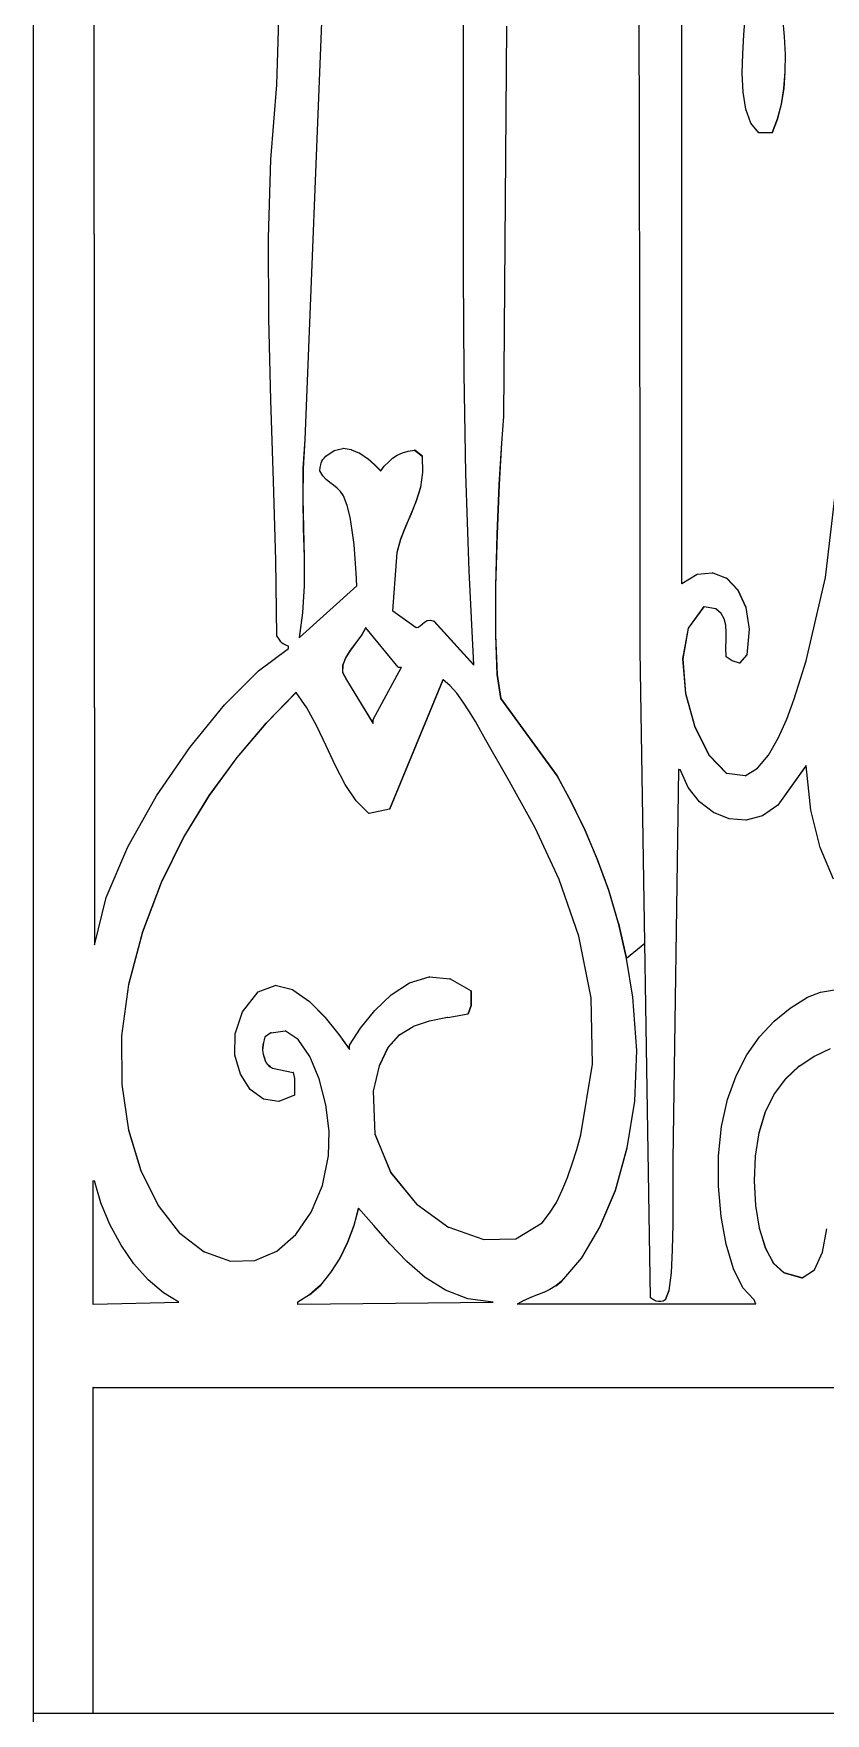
# Model space of a CAD drawing. Header units: inches. Extents: x -343 to 13887, y -13069 to -746.
# Drawn here: x 2785.55 to 2793.42, y -9231.16 to -9214.48 of the extents above; entities that cross this region are included whole.
import ezdxf

# ---------------------------------------------------------------- set-up
doc = ezdxf.new("R2010")
doc.units = ezdxf.units.IN
doc.header["$LTSCALE"] = 17
doc.header["$MEASUREMENT"] = 0
doc.layers.add('OUTLINE', color=1, linetype='Continuous', lineweight=25)

msp = doc.modelspace()

# ---------------------------------------------------------------- linework, layer by layer
for p, q in [((2785.555, -9231.163), (2785.555, -9197.338)), ((2791.578, -9218.761), (2791.563, -9211.461)), ((2786.152, -9211.878), (2786.159, -9223.531)), ((2786.162, -9223.519), (2786.155, -9211.878)), ((2787.97, -9214.987), (2788.029, -9212.975)), ((2788.441, -9213.701), (2788.25, -9218.512)), ((2788.253, -9218.512), (2788.444, -9213.703)), ((2791.99, -9213.659), (2791.99, -9219.943)), ((2791.993, -9219.941), (2791.993, -9213.664)), ((2789.823, -9215.853), (2789.825, -9213.869)), ((2790.252, -9214.406), (2790.223, -9218.284)), ((2790.226, -9218.284), (2790.255, -9214.406)), ((2792.609, -9214.492), (2792.623, -9214.323)), ((2792.991, -9214.323), (2793.01, -9214.509)), ((2793.013, -9214.509), (2792.994, -9214.323)), ((2792.597, -9214.68), (2792.609, -9214.492)), ((2793.013, -9214.509), (2793.01, -9214.509)), ((2793.01, -9214.509), (2793.019, -9214.688)), ((2793.022, -9214.688), (2793.013, -9214.509)), ((2792.592, -9214.873), (2792.597, -9214.68)), ((2793.019, -9214.688), (2793.017, -9214.86)), ((2793.022, -9214.688), (2793.019, -9214.688)), ((2793.02, -9214.86), (2793.022, -9214.688)), ((2792.601, -9215.061), (2792.592, -9214.873)), ((2793.017, -9214.86), (2793.005, -9215.024)), ((2793.007, -9215.024), (2793.02, -9214.86)), ((2793.02, -9214.86), (2793.017, -9214.86)), ((2787.911, -9215.729), (2787.97, -9214.987)), ((2792.628, -9215.23), (2792.601, -9215.061)), ((2793.005, -9215.024), (2792.979, -9215.18)), ((2792.982, -9215.18), (2793.007, -9215.024)), ((2793.007, -9215.024), (2793.005, -9215.024)), ((2792.678, -9215.368), (2792.628, -9215.23)), ((2792.979, -9215.18), (2792.941, -9215.327)), ((2792.944, -9215.327), (2792.982, -9215.18)), ((2792.982, -9215.18), (2792.979, -9215.18)), ((2792.756, -9215.464), (2792.678, -9215.368)), ((2792.941, -9215.327), (2792.888, -9215.464)), ((2792.891, -9215.464), (2792.944, -9215.327)), ((2792.944, -9215.327), (2792.941, -9215.327)), ((2792.888, -9215.464), (2792.756, -9215.464)), ((2792.891, -9215.464), (2792.888, -9215.464)), ((2787.888, -9216.508), (2787.911, -9215.729)), ((2789.823, -9216.858), (2789.823, -9215.853)), ((2787.891, -9217.31), (2787.888, -9216.508)), ((2789.83, -9217.859), (2789.823, -9216.858)), ((2787.91, -9218.121), (2787.891, -9217.31)), ((2789.848, -9218.847), (2789.83, -9217.859)), ((2787.936, -9218.926), (2787.91, -9218.121)), ((2790.223, -9218.284), (2790.201, -9218.549)), ((2790.204, -9218.549), (2790.226, -9218.284)), ((2790.226, -9218.284), (2790.223, -9218.284)), ((2788.25, -9218.512), (2788.231, -9218.799)), ((2788.233, -9218.799), (2788.253, -9218.512)), ((2788.253, -9218.512), (2788.25, -9218.512)), ((2790.201, -9218.549), (2790.177, -9218.957)), ((2790.18, -9218.957), (2790.204, -9218.549)), ((2790.204, -9218.549), (2790.201, -9218.549)), ((2788.407, -9218.763), (2788.412, -9218.742)), ((2788.412, -9218.742), (2788.419, -9218.725)), ((2788.419, -9218.725), (2788.428, -9218.71)), ((2788.428, -9218.71), (2788.44, -9218.695)), ((2788.44, -9218.695), (2788.456, -9218.678)), ((2788.456, -9218.678), (2788.54, -9218.619)), ((2788.54, -9218.619), (2788.625, -9218.6)), ((2788.628, -9218.6), (2788.625, -9218.6)), ((2788.625, -9218.6), (2788.627, -9218.6)), ((2788.628, -9218.6), (2788.627, -9218.6)), ((2788.71, -9218.612), (2788.628, -9218.6)), ((2788.713, -9218.612), (2788.71, -9218.612)), ((2788.713, -9218.612), (2788.793, -9218.648)), ((2788.796, -9218.648), (2788.793, -9218.648)), ((2788.796, -9218.648), (2788.87, -9218.701)), ((2788.873, -9218.701), (2788.87, -9218.701)), ((2788.87, -9218.701), (2788.94, -9218.762)), ((2788.943, -9218.762), (2788.873, -9218.701)), ((2789.038, -9218.777), (2789.078, -9218.735)), ((2789.078, -9218.735), (2789.12, -9218.698)), ((2789.12, -9218.698), (2789.167, -9218.667)), ((2789.167, -9218.667), (2789.218, -9218.643)), ((2789.218, -9218.643), (2789.276, -9218.626)), ((2789.276, -9218.626), (2789.339, -9218.616)), ((2789.339, -9218.616), (2789.413, -9218.678)), ((2789.342, -9218.616), (2789.339, -9218.616)), ((2789.416, -9218.678), (2789.342, -9218.616)), ((2789.413, -9218.678), (2789.418, -9218.838)), ((2789.416, -9218.678), (2789.413, -9218.678)), ((2789.421, -9218.838), (2789.416, -9218.678)), ((2788.231, -9218.799), (2788.228, -9219.093)), ((2788.233, -9218.799), (2788.231, -9218.799)), ((2788.231, -9219.093), (2788.233, -9218.799)), ((2788.397, -9218.823), (2788.402, -9218.789)), ((2788.426, -9218.871), (2788.397, -9218.823)), ((2788.402, -9218.789), (2788.407, -9218.763)), ((2788.459, -9218.907), (2788.426, -9218.871)), ((2788.496, -9218.937), (2788.459, -9218.907)), ((2788.943, -9218.762), (2788.94, -9218.762)), ((2788.94, -9218.762), (2789.001, -9218.823)), ((2789.002, -9218.822), (2788.943, -9218.762)), ((2789.001, -9218.823), (2789.002, -9218.822)), ((2789.002, -9218.822), (2789.038, -9218.777)), ((2789.418, -9218.838), (2789.396, -9218.985)), ((2789.399, -9218.985), (2789.421, -9218.838)), ((2789.421, -9218.838), (2789.418, -9218.838)), ((2789.879, -9219.815), (2789.848, -9218.847)), ((2791.578, -9220.607), (2791.578, -9218.761)), ((2787.96, -9219.711), (2787.936, -9218.926)), ((2788.534, -9218.965), (2788.496, -9218.937)), ((2788.571, -9218.993), (2788.534, -9218.965)), ((2788.604, -9219.028), (2788.571, -9218.993)), ((2788.633, -9219.072), (2788.604, -9219.028)), ((2788.669, -9219.167), (2788.633, -9219.072)), ((2789.396, -9218.985), (2789.355, -9219.121)), ((2789.358, -9219.121), (2789.399, -9218.985)), ((2789.399, -9218.985), (2789.396, -9218.985)), ((2790.177, -9218.957), (2790.157, -9219.45)), ((2790.16, -9219.45), (2790.18, -9218.957)), ((2790.18, -9218.957), (2790.177, -9218.957)), ((2793.418, -9219.883), (2793.524, -9218.978)), ((2788.228, -9219.093), (2788.234, -9219.389)), ((2788.231, -9219.093), (2788.228, -9219.093)), ((2788.237, -9219.389), (2788.231, -9219.093)), ((2788.698, -9219.283), (2788.669, -9219.167)), ((2789.303, -9219.25), (2789.248, -9219.376)), ((2789.251, -9219.376), (2789.306, -9219.25)), ((2789.355, -9219.121), (2789.303, -9219.25)), ((2789.306, -9219.25), (2789.303, -9219.25)), ((2789.306, -9219.25), (2789.358, -9219.121)), ((2789.358, -9219.121), (2789.355, -9219.121)), ((2788.237, -9219.389), (2788.234, -9219.389)), ((2788.234, -9219.389), (2788.241, -9219.681)), ((2788.244, -9219.681), (2788.237, -9219.389)), ((2788.72, -9219.414), (2788.698, -9219.283)), ((2788.737, -9219.554), (2788.72, -9219.414)), ((2789.248, -9219.376), (2789.199, -9219.502)), ((2789.202, -9219.502), (2789.251, -9219.376)), ((2789.251, -9219.376), (2789.248, -9219.376)), ((2788.749, -9219.696), (2788.737, -9219.554)), ((2789.199, -9219.502), (2789.163, -9219.632)), ((2789.166, -9219.632), (2789.202, -9219.502)), ((2789.202, -9219.502), (2789.199, -9219.502)), ((2790.157, -9219.45), (2790.143, -9219.968)), ((2790.146, -9219.968), (2790.16, -9219.45)), ((2790.16, -9219.45), (2790.157, -9219.45)), ((2787.97, -9220.462), (2787.96, -9219.711)), ((2788.244, -9219.681), (2788.241, -9219.681)), ((2788.241, -9219.681), (2788.241, -9219.964)), ((2788.244, -9219.964), (2788.244, -9219.681)), ((2788.758, -9219.835), (2788.749, -9219.696)), ((2789.163, -9219.632), (2789.119, -9220.213)), ((2789.121, -9220.213), (2789.166, -9219.632)), ((2789.166, -9219.632), (2789.163, -9219.632)), ((2788.765, -9219.964), (2788.758, -9219.835)), ((2789.928, -9220.749), (2789.879, -9219.815)), ((2791.993, -9219.941), (2792.146, -9219.849)), ((2792.146, -9219.849), (2792.298, -9219.834)), ((2792.301, -9219.834), (2792.298, -9219.834)), ((2792.301, -9219.834), (2792.436, -9219.889)), ((2792.439, -9219.889), (2792.436, -9219.889)), ((2792.436, -9219.889), (2792.549, -9220.006)), ((2792.552, -9220.006), (2792.439, -9219.889)), ((2793.227, -9220.71), (2793.418, -9219.883)), ((2788.194, -9220.479), (2788.765, -9219.964)), ((2788.241, -9219.964), (2788.227, -9220.233)), ((2788.23, -9220.233), (2788.244, -9219.964)), ((2788.244, -9219.964), (2788.241, -9219.964)), ((2790.143, -9219.968), (2790.142, -9220.453)), ((2790.146, -9219.968), (2790.143, -9219.968)), ((2790.145, -9220.453), (2790.146, -9219.968)), ((2791.99, -9219.943), (2791.993, -9219.941)), ((2792.549, -9220.006), (2792.628, -9220.178)), ((2792.552, -9220.006), (2792.549, -9220.006)), ((2792.63, -9220.178), (2792.552, -9220.006)), ((2788.227, -9220.233), (2788.191, -9220.482)), ((2788.194, -9220.479), (2788.23, -9220.233)), ((2788.23, -9220.233), (2788.227, -9220.233)), ((2789.121, -9220.213), (2789.119, -9220.213)), ((2789.121, -9220.213), (2789.354, -9220.379)), ((2792.211, -9220.171), (2792.056, -9220.385)), ((2792.059, -9220.385), (2792.213, -9220.172)), ((2792.213, -9220.172), (2792.211, -9220.171)), ((2792.329, -9220.192), (2792.213, -9220.172)), ((2792.382, -9220.238), (2792.329, -9220.192)), ((2792.414, -9220.292), (2792.382, -9220.238)), ((2792.628, -9220.178), (2792.661, -9220.394)), ((2792.63, -9220.178), (2792.628, -9220.178)), ((2792.664, -9220.394), (2792.63, -9220.178)), ((2788.853, -9220.379), (2788.811, -9220.453)), ((2788.813, -9220.453), (2788.855, -9220.381)), ((2788.855, -9220.381), (2788.853, -9220.379)), ((2789.177, -9220.773), (2788.855, -9220.381)), ((2789.354, -9220.379), (2789.374, -9220.376)), ((2789.374, -9220.376), (2789.394, -9220.363)), ((2789.394, -9220.363), (2789.415, -9220.344)), ((2789.415, -9220.344), (2789.438, -9220.325)), ((2789.438, -9220.325), (2789.464, -9220.31)), ((2789.464, -9220.31), (2789.495, -9220.306)), ((2789.498, -9220.306), (2789.495, -9220.306)), ((2789.498, -9220.306), (2789.531, -9220.316)), ((2789.534, -9220.316), (2789.531, -9220.316)), ((2789.531, -9220.316), (2789.928, -9220.752)), ((2789.928, -9220.749), (2789.534, -9220.316)), ((2792.056, -9220.385), (2792.002, -9220.688)), ((2792.004, -9220.688), (2792.059, -9220.385)), ((2792.059, -9220.385), (2792.056, -9220.385)), ((2792.43, -9220.354), (2792.414, -9220.292)), ((2792.434, -9220.423), (2792.43, -9220.354)), ((2792.661, -9220.394), (2792.638, -9220.648)), ((2792.641, -9220.648), (2792.664, -9220.394)), ((2792.664, -9220.394), (2792.661, -9220.394)), ((2787.789, -9220.809), (2788.088, -9220.586)), ((2787.986, -9220.484), (2787.97, -9220.462)), ((2787.999, -9220.504), (2787.986, -9220.484)), ((2788.011, -9220.52), (2787.999, -9220.504)), ((2788.024, -9220.533), (2788.011, -9220.52)), ((2788.04, -9220.545), (2788.024, -9220.533)), ((2788.06, -9220.555), (2788.04, -9220.545)), ((2788.088, -9220.565), (2788.06, -9220.555)), ((2788.088, -9220.586), (2788.088, -9220.565)), ((2788.191, -9220.482), (2788.194, -9220.479)), ((2788.756, -9220.529), (2788.701, -9220.604)), ((2788.703, -9220.604), (2788.759, -9220.529)), ((2788.811, -9220.453), (2788.756, -9220.529)), ((2788.759, -9220.529), (2788.756, -9220.529)), ((2788.759, -9220.529), (2788.813, -9220.453)), ((2788.813, -9220.453), (2788.811, -9220.453)), ((2790.145, -9220.453), (2790.142, -9220.453)), ((2790.142, -9220.453), (2790.157, -9220.844)), ((2790.16, -9220.844), (2790.145, -9220.453)), ((2792.43, -9220.581), (2792.432, -9220.498)), ((2792.432, -9220.669), (2792.43, -9220.581)), ((2792.432, -9220.498), (2792.434, -9220.423)), ((2788.625, -9220.753), (2788.624, -9220.826)), ((2788.653, -9220.679), (2788.625, -9220.753)), ((2788.627, -9220.753), (2788.625, -9220.753)), ((2788.627, -9220.753), (2788.656, -9220.679)), ((2788.627, -9220.826), (2788.627, -9220.753)), ((2788.701, -9220.604), (2788.653, -9220.679)), ((2788.656, -9220.679), (2788.653, -9220.679)), ((2788.656, -9220.679), (2788.703, -9220.604)), ((2788.703, -9220.604), (2788.701, -9220.604)), ((2789.928, -9220.752), (2789.928, -9220.749)), ((2791.681, -9227.036), (2791.578, -9220.607)), ((2792.002, -9220.688), (2792.029, -9221.033)), ((2792.004, -9220.688), (2792.002, -9220.688)), ((2792.032, -9221.033), (2792.004, -9220.688)), ((2792.491, -9220.71), (2792.432, -9220.669)), ((2792.564, -9220.731), (2792.491, -9220.71)), ((2792.638, -9220.648), (2792.564, -9220.731)), ((2792.567, -9220.731), (2792.564, -9220.731)), ((2792.567, -9220.731), (2792.641, -9220.648)), ((2792.641, -9220.648), (2792.638, -9220.648)), ((2793.172, -9220.889), (2793.227, -9220.71)), ((2787.452, -9221.147), (2787.789, -9220.809)), ((2788.627, -9220.826), (2788.624, -9220.826)), ((2788.624, -9220.826), (2788.662, -9220.897)), ((2788.665, -9220.897), (2788.627, -9220.826)), ((2788.665, -9220.897), (2788.662, -9220.897)), ((2788.662, -9220.897), (2788.927, -9221.333)), ((2788.927, -9221.328), (2788.665, -9220.897)), ((2788.927, -9221.291), (2789.207, -9220.773)), ((2789.619, -9220.897), (2789.089, -9222.183)), ((2789.092, -9222.183), (2789.621, -9220.899)), ((2789.177, -9220.773), (2789.207, -9220.773)), ((2789.621, -9220.899), (2789.619, -9220.897)), ((2789.689, -9220.955), (2789.621, -9220.899)), ((2790.16, -9220.844), (2790.157, -9220.844)), ((2790.157, -9220.844), (2790.194, -9221.084)), ((2790.196, -9221.084), (2790.16, -9220.844)), ((2793.108, -9221.086), (2793.172, -9220.889)), ((2788.161, -9221.021), (2787.863, -9221.327)), ((2787.866, -9221.327), (2788.163, -9221.023)), ((2788.163, -9221.023), (2788.161, -9221.021)), ((2788.27, -9221.177), (2788.163, -9221.023)), ((2789.757, -9221.03), (2789.689, -9220.955)), ((2789.822, -9221.118), (2789.757, -9221.03)), ((2790.196, -9221.084), (2790.194, -9221.084)), ((2790.194, -9221.084), (2790.753, -9221.851)), ((2790.756, -9221.851), (2790.196, -9221.084)), ((2792.032, -9221.033), (2792.029, -9221.033)), ((2792.029, -9221.033), (2792.122, -9221.369)), ((2792.125, -9221.369), (2792.032, -9221.033)), ((2793.034, -9221.287), (2793.108, -9221.086)), ((2787.105, -9221.57), (2787.452, -9221.147)), ((2788.368, -9221.358), (2788.27, -9221.177)), ((2789.883, -9221.214), (2789.822, -9221.118)), ((2789.942, -9221.313), (2789.883, -9221.214)), ((2787.863, -9221.327), (2787.572, -9221.668)), ((2787.575, -9221.668), (2787.866, -9221.327)), ((2787.866, -9221.327), (2787.863, -9221.327)), ((2788.46, -9221.554), (2788.368, -9221.358)), ((2788.927, -9221.328), (2788.927, -9221.291)), ((2788.927, -9221.333), (2788.927, -9221.328)), ((2790.046, -9221.498), (2789.942, -9221.313)), ((2792.122, -9221.369), (2792.264, -9221.65)), ((2792.125, -9221.369), (2792.122, -9221.369)), ((2792.267, -9221.65), (2792.125, -9221.369)), ((2792.95, -9221.478), (2793.034, -9221.287)), ((2786.776, -9222.049), (2787.105, -9221.57)), ((2788.552, -9221.751), (2788.46, -9221.554)), ((2790.282, -9221.906), (2790.046, -9221.498)), ((2792.854, -9221.645), (2792.95, -9221.478)), ((2787.572, -9221.668), (2787.297, -9222.046)), ((2787.3, -9222.046), (2787.575, -9221.668)), ((2787.575, -9221.668), (2787.572, -9221.668)), ((2788.649, -9221.937), (2788.552, -9221.751)), ((2792.267, -9221.65), (2792.264, -9221.65)), ((2792.264, -9221.65), (2792.436, -9221.827)), ((2792.439, -9221.827), (2792.267, -9221.65)), ((2792.745, -9221.774), (2792.854, -9221.645)), ((2793.227, -9221.747), (2792.947, -9222.141)), ((2792.95, -9222.141), (2793.227, -9221.751)), ((2793.227, -9221.751), (2793.227, -9221.747)), ((2793.273, -9222.191), (2793.227, -9221.751)), ((2790.535, -9222.367), (2790.282, -9221.906)), ((2790.756, -9221.851), (2790.753, -9221.851)), ((2790.753, -9221.851), (2790.897, -9222.118)), ((2790.9, -9222.118), (2790.756, -9221.851)), ((2791.961, -9221.789), (2791.902, -9225.667)), ((2791.905, -9225.667), (2791.963, -9221.789)), ((2791.963, -9221.789), (2791.961, -9221.789)), ((2791.963, -9221.789), (2791.975, -9221.789)), ((2792.054, -9221.966), (2791.975, -9221.789)), ((2792.439, -9221.827), (2792.436, -9221.827)), ((2792.623, -9221.851), (2792.439, -9221.827)), ((2792.623, -9221.851), (2792.745, -9221.774)), ((2786.49, -9222.556), (2786.776, -9222.049)), ((2787.297, -9222.046), (2787.044, -9222.459)), ((2787.047, -9222.459), (2787.3, -9222.046)), ((2787.3, -9222.046), (2787.297, -9222.046)), ((2788.758, -9222.099), (2788.649, -9221.937)), ((2792.167, -9222.111), (2792.054, -9221.966)), ((2788.883, -9222.224), (2788.758, -9222.099)), ((2788.886, -9222.224), (2788.883, -9222.224)), ((2789.089, -9222.183), (2788.886, -9222.224)), ((2789.092, -9222.183), (2789.089, -9222.183)), ((2790.9, -9222.118), (2790.897, -9222.118)), ((2790.897, -9222.118), (2791.031, -9222.394)), ((2791.034, -9222.394), (2790.9, -9222.118)), ((2792.307, -9222.217), (2792.167, -9222.111)), ((2792.463, -9222.279), (2792.307, -9222.217)), ((2792.792, -9222.247), (2792.631, -9222.291)), ((2792.795, -9222.247), (2792.792, -9222.247)), ((2792.947, -9222.141), (2792.795, -9222.247)), ((2792.95, -9222.141), (2792.947, -9222.141)), ((2793.367, -9222.562), (2793.273, -9222.191)), ((2790.774, -9222.88), (2790.535, -9222.367)), ((2791.031, -9222.394), (2791.153, -9222.682)), ((2791.034, -9222.394), (2791.031, -9222.394)), ((2791.156, -9222.682), (2791.034, -9222.394)), ((2792.628, -9222.291), (2792.463, -9222.279)), ((2792.631, -9222.291), (2792.628, -9222.291)), ((2786.275, -9223.059), (2786.49, -9222.556)), ((2787.044, -9222.459), (2786.822, -9222.91)), ((2786.825, -9222.91), (2787.047, -9222.459)), ((2787.047, -9222.459), (2787.044, -9222.459)), ((2793.5, -9222.876), (2793.367, -9222.562)), ((2791.156, -9222.682), (2791.153, -9222.682)), ((2791.153, -9222.682), (2791.264, -9222.988)), ((2791.266, -9222.988), (2791.156, -9222.682)), ((2786.822, -9222.91), (2786.637, -9223.399)), ((2786.64, -9223.399), (2786.825, -9222.91)), ((2786.825, -9222.91), (2786.822, -9222.91)), ((2790.969, -9223.443), (2790.774, -9222.88)), ((2786.162, -9223.519), (2786.275, -9223.059)), ((2791.264, -9222.988), (2791.36, -9223.314)), ((2791.266, -9222.988), (2791.264, -9222.988)), ((2791.362, -9223.314), (2791.266, -9222.988)), ((2786.637, -9223.399), (2786.497, -9223.925)), ((2786.5, -9223.925), (2786.64, -9223.399)), ((2786.64, -9223.399), (2786.637, -9223.399)), ((2791.362, -9223.314), (2791.36, -9223.314)), ((2791.36, -9223.314), (2791.44, -9223.667)), ((2791.362, -9223.314), (2791.443, -9223.667)), ((2786.159, -9223.531), (2786.162, -9223.519)), ((2791.091, -9224.055), (2790.969, -9223.443)), ((2791.442, -9223.661), (2791.624, -9223.513)), ((2791.443, -9223.667), (2791.44, -9223.667)), ((2791.44, -9223.667), (2791.504, -9224.049)), ((2791.507, -9224.049), (2791.443, -9223.667)), ((2786.497, -9223.925), (2786.428, -9224.433)), ((2786.431, -9224.433), (2786.5, -9223.925)), ((2786.5, -9223.925), (2786.497, -9223.925)), ((2789.105, -9224.027), (2789.287, -9223.908)), ((2789.287, -9223.908), (2789.482, -9223.848)), ((2789.485, -9223.848), (2789.482, -9223.848)), ((2789.485, -9223.848), (2789.688, -9223.868)), ((2789.691, -9223.868), (2789.688, -9223.868)), ((2789.691, -9223.868), (2789.899, -9223.987)), ((2787.631, -9224.194), (2787.785, -9223.996)), ((2787.785, -9223.996), (2787.953, -9223.935)), ((2787.955, -9223.935), (2787.953, -9223.935)), ((2787.955, -9223.935), (2787.954, -9223.935)), ((2788.125, -9223.978), (2787.955, -9223.935)), ((2788.128, -9223.978), (2788.125, -9223.978)), ((2788.128, -9223.978), (2788.294, -9224.094)), ((2788.943, -9224.183), (2789.105, -9224.027)), ((2789.902, -9223.987), (2789.899, -9223.987)), ((2789.899, -9223.987), (2789.899, -9224.132)), ((2789.902, -9224.132), (2789.902, -9223.987)), ((2791.107, -9224.714), (2791.091, -9224.055)), ((2791.507, -9224.049), (2791.504, -9224.049)), ((2791.504, -9224.049), (2791.544, -9224.578)), ((2791.547, -9224.578), (2791.507, -9224.049)), ((2793.069, -9224.158), (2793.242, -9224.049)), ((2793.242, -9224.049), (2793.368, -9224.001)), ((2793.368, -9224.001), (2793.509, -9223.977)), ((2787.558, -9224.412), (2787.631, -9224.194)), ((2788.296, -9224.094), (2788.294, -9224.094)), ((2788.294, -9224.094), (2788.45, -9224.252)), ((2788.453, -9224.252), (2788.296, -9224.094)), ((2788.453, -9224.252), (2788.45, -9224.252)), ((2788.45, -9224.252), (2788.585, -9224.421)), ((2788.588, -9224.421), (2788.453, -9224.252)), ((2788.803, -9224.357), (2788.943, -9224.183)), ((2789.666, -9224.251), (2789.486, -9224.288)), ((2789.669, -9224.251), (2789.666, -9224.251)), ((2789.669, -9224.251), (2789.87, -9224.215)), ((2789.899, -9224.132), (2789.87, -9224.215)), ((2789.872, -9224.215), (2789.87, -9224.215)), ((2789.872, -9224.215), (2789.902, -9224.132)), ((2789.902, -9224.132), (2789.899, -9224.132)), ((2792.909, -9224.288), (2793.069, -9224.158)), ((2787.555, -9224.624), (2787.558, -9224.412)), ((2787.911, -9224.402), (2787.855, -9224.443)), ((2787.914, -9224.402), (2787.911, -9224.402)), ((2787.914, -9224.402), (2788.052, -9224.384)), ((2788.182, -9224.471), (2788.052, -9224.384)), ((2788.585, -9224.421), (2788.692, -9224.568)), ((2788.588, -9224.421), (2788.585, -9224.421)), ((2788.692, -9224.564), (2788.588, -9224.421)), ((2788.692, -9224.526), (2788.803, -9224.357)), ((2789.185, -9224.423), (2789.072, -9224.548)), ((2789.075, -9224.548), (2789.188, -9224.423)), ((2789.188, -9224.423), (2789.185, -9224.423)), ((2789.188, -9224.423), (2789.323, -9224.341)), ((2789.326, -9224.341), (2789.323, -9224.341)), ((2789.484, -9224.288), (2789.326, -9224.341)), ((2789.486, -9224.288), (2789.484, -9224.288)), ((2792.764, -9224.442), (2792.909, -9224.288)), ((2786.431, -9224.433), (2786.428, -9224.433)), ((2786.428, -9224.433), (2786.43, -9224.918)), ((2786.433, -9224.918), (2786.431, -9224.433)), ((2787.83, -9224.549), (2787.829, -9224.573)), ((2787.832, -9224.573), (2787.829, -9224.573)), ((2787.829, -9224.573), (2787.831, -9224.6)), ((2787.834, -9224.524), (2787.83, -9224.549)), ((2787.833, -9224.549), (2787.83, -9224.549)), ((2787.832, -9224.573), (2787.833, -9224.549)), ((2787.834, -9224.6), (2787.832, -9224.573)), ((2787.833, -9224.549), (2787.836, -9224.524)), ((2787.839, -9224.5), (2787.834, -9224.524)), ((2787.836, -9224.524), (2787.834, -9224.524)), ((2787.836, -9224.524), (2787.842, -9224.5)), ((2787.845, -9224.473), (2787.839, -9224.5)), ((2787.842, -9224.5), (2787.839, -9224.5)), ((2787.842, -9224.5), (2787.848, -9224.473)), ((2787.852, -9224.443), (2787.845, -9224.473)), ((2787.848, -9224.473), (2787.845, -9224.473)), ((2787.848, -9224.473), (2787.855, -9224.443)), ((2787.855, -9224.443), (2787.852, -9224.443)), ((2788.297, -9224.638), (2788.182, -9224.471)), ((2788.692, -9224.564), (2788.692, -9224.526)), ((2788.692, -9224.568), (2788.692, -9224.564)), ((2789.072, -9224.548), (2788.986, -9224.73)), ((2788.989, -9224.73), (2789.075, -9224.548)), ((2789.075, -9224.548), (2789.072, -9224.548)), ((2791.544, -9224.578), (2791.523, -9225.081)), ((2791.526, -9225.081), (2791.547, -9224.578)), ((2791.547, -9224.578), (2791.544, -9224.578)), ((2792.638, -9224.622), (2792.764, -9224.442)), ((2793.467, -9224.561), (2793.308, -9224.637)), ((2787.609, -9224.814), (2787.555, -9224.624)), ((2787.834, -9224.6), (2787.831, -9224.6)), ((2787.831, -9224.6), (2787.837, -9224.63)), ((2787.84, -9224.63), (2787.834, -9224.6)), ((2787.84, -9224.63), (2787.837, -9224.63)), ((2787.837, -9224.63), (2787.847, -9224.659)), ((2787.85, -9224.659), (2787.84, -9224.63)), ((2787.85, -9224.659), (2787.847, -9224.659)), ((2787.847, -9224.659), (2787.856, -9224.682)), ((2787.859, -9224.682), (2787.85, -9224.659)), ((2787.859, -9224.682), (2787.856, -9224.682)), ((2787.856, -9224.682), (2787.866, -9224.7)), ((2787.869, -9224.7), (2787.859, -9224.682)), ((2787.869, -9224.7), (2787.866, -9224.7)), ((2787.866, -9224.7), (2787.876, -9224.715)), ((2787.879, -9224.715), (2787.869, -9224.7)), ((2787.879, -9224.715), (2787.876, -9224.715)), ((2787.876, -9224.715), (2787.889, -9224.728)), ((2787.892, -9224.728), (2787.879, -9224.715)), ((2787.892, -9224.728), (2787.889, -9224.728)), ((2787.889, -9224.728), (2787.905, -9224.74)), ((2787.908, -9224.74), (2787.892, -9224.728)), ((2787.908, -9224.74), (2787.905, -9224.74)), ((2787.908, -9224.74), (2787.926, -9224.754)), ((2787.929, -9224.754), (2787.926, -9224.754)), ((2787.929, -9224.754), (2788.132, -9224.796)), ((2788.391, -9224.862), (2788.297, -9224.638)), ((2788.986, -9224.73), (2788.927, -9224.983)), ((2788.93, -9224.983), (2788.989, -9224.73)), ((2788.989, -9224.73), (2788.986, -9224.73)), ((2790.989, -9225.418), (2791.107, -9224.714)), ((2792.531, -9224.83), (2792.638, -9224.622)), ((2793.156, -9224.736), (2793.022, -9224.86)), ((2793.025, -9224.86), (2793.158, -9224.736)), ((2793.158, -9224.736), (2793.156, -9224.736)), ((2793.158, -9224.736), (2793.305, -9224.637)), ((2793.308, -9224.637), (2793.305, -9224.637)), ((2786.433, -9224.918), (2786.43, -9224.918)), ((2786.43, -9224.918), (2786.497, -9225.37)), ((2786.5, -9225.37), (2786.433, -9224.918)), ((2787.707, -9224.966), (2787.609, -9224.814)), ((2788.135, -9224.796), (2788.132, -9224.796)), ((2788.132, -9224.796), (2788.147, -9224.858)), ((2788.15, -9224.858), (2788.135, -9224.796)), ((2788.15, -9224.858), (2788.147, -9224.858)), ((2788.147, -9224.858), (2788.147, -9225.024)), ((2788.15, -9225.024), (2788.15, -9224.858)), ((2788.457, -9225.117), (2788.391, -9224.862)), ((2792.447, -9225.067), (2792.531, -9224.83)), ((2793.022, -9224.86), (2792.909, -9225.01)), ((2792.912, -9225.01), (2793.025, -9224.86)), ((2793.025, -9224.86), (2793.022, -9224.86)), ((2787.838, -9225.062), (2787.707, -9224.966)), ((2787.989, -9225.087), (2787.838, -9225.062)), ((2787.991, -9225.087), (2787.989, -9225.087)), ((2788.147, -9225.024), (2787.991, -9225.087)), ((2788.15, -9225.024), (2788.147, -9225.024)), ((2788.93, -9224.983), (2788.927, -9224.983)), ((2788.927, -9224.983), (2788.944, -9225.41)), ((2788.947, -9225.41), (2788.93, -9224.983)), ((2791.523, -9225.081), (2791.448, -9225.547)), ((2791.451, -9225.547), (2791.526, -9225.081)), ((2791.526, -9225.081), (2791.523, -9225.081)), ((2792.388, -9225.335), (2792.447, -9225.067)), ((2792.909, -9225.01), (2792.819, -9225.189)), ((2792.822, -9225.189), (2792.912, -9225.01)), ((2792.912, -9225.01), (2792.909, -9225.01)), ((2788.491, -9225.38), (2788.457, -9225.117)), ((2792.819, -9225.189), (2792.756, -9225.397)), ((2792.759, -9225.397), (2792.822, -9225.189)), ((2792.822, -9225.189), (2792.819, -9225.189)), ((2786.5, -9225.37), (2786.497, -9225.37)), ((2786.497, -9225.37), (2786.62, -9225.774)), ((2786.623, -9225.774), (2786.5, -9225.37)), ((2788.485, -9225.625), (2788.491, -9225.38)), ((2788.947, -9225.41), (2788.944, -9225.41)), ((2788.944, -9225.41), (2789.102, -9225.792)), ((2789.104, -9225.792), (2788.947, -9225.41)), ((2790.949, -9225.562), (2790.989, -9225.418)), ((2792.358, -9225.625), (2792.388, -9225.335)), ((2792.756, -9225.397), (2792.721, -9225.629)), ((2792.723, -9225.629), (2792.759, -9225.397)), ((2792.759, -9225.397), (2792.756, -9225.397)), ((2790.905, -9225.703), (2790.949, -9225.562)), ((2791.448, -9225.547), (2791.33, -9225.968)), ((2791.333, -9225.968), (2791.451, -9225.547)), ((2791.451, -9225.547), (2791.448, -9225.547)), ((2788.423, -9225.92), (2788.485, -9225.625)), ((2790.858, -9225.839), (2790.905, -9225.703)), ((2791.902, -9225.667), (2791.903, -9225.829)), ((2791.905, -9225.667), (2791.902, -9225.667)), ((2791.905, -9225.829), (2791.905, -9225.667)), ((2792.356, -9225.928), (2792.358, -9225.625)), ((2792.721, -9225.629), (2792.71, -9225.874)), ((2792.713, -9225.874), (2792.723, -9225.629)), ((2792.723, -9225.629), (2792.721, -9225.629)), ((2786.144, -9225.874), (2786.147, -9225.874)), ((2786.144, -9225.874), (2786.144, -9227.098)), ((2786.147, -9227.098), (2786.147, -9225.874)), ((2786.147, -9225.874), (2786.159, -9225.874)), ((2786.222, -9226.093), (2786.159, -9225.874)), ((2786.62, -9225.774), (2786.791, -9226.119)), ((2786.623, -9225.774), (2786.62, -9225.774)), ((2786.794, -9226.119), (2786.623, -9225.774)), ((2788.312, -9226.186), (2788.423, -9225.92)), ((2789.104, -9225.792), (2789.102, -9225.792)), ((2789.102, -9225.792), (2789.36, -9226.108)), ((2789.363, -9226.108), (2789.104, -9225.792)), ((2790.805, -9225.967), (2790.858, -9225.839)), ((2791.905, -9225.829), (2791.903, -9225.829)), ((2791.903, -9225.829), (2791.904, -9226.05)), ((2791.907, -9226.05), (2791.905, -9225.829)), ((2792.382, -9226.226), (2792.356, -9225.928)), ((2792.713, -9225.874), (2792.71, -9225.874)), ((2792.71, -9225.874), (2792.724, -9226.117)), ((2792.727, -9226.117), (2792.713, -9225.874)), ((2786.312, -9226.308), (2786.222, -9226.093)), ((2790.68, -9226.195), (2790.747, -9226.087)), ((2790.747, -9226.087), (2790.805, -9225.967)), ((2791.33, -9225.968), (2791.176, -9226.335)), ((2791.179, -9226.335), (2791.333, -9225.968)), ((2791.333, -9225.968), (2791.33, -9225.968)), ((2791.904, -9226.05), (2791.904, -9226.303)), ((2791.907, -9226.05), (2791.904, -9226.05)), ((2791.906, -9226.303), (2791.907, -9226.05)), ((2786.794, -9226.119), (2786.791, -9226.119)), ((2786.791, -9226.119), (2787.003, -9226.392)), ((2787.006, -9226.392), (2786.794, -9226.119)), ((2788.16, -9226.407), (2788.312, -9226.186)), ((2788.78, -9226.144), (2788.735, -9226.317)), ((2788.738, -9226.317), (2788.782, -9226.146)), ((2788.782, -9226.146), (2788.78, -9226.144)), ((2788.934, -9226.318), (2788.782, -9226.146)), ((2789.363, -9226.108), (2789.36, -9226.108)), ((2789.363, -9226.108), (2789.68, -9226.336)), ((2790.606, -9226.289), (2790.68, -9226.195)), ((2792.432, -9226.504), (2792.382, -9226.226)), ((2792.727, -9226.117), (2792.724, -9226.117)), ((2792.724, -9226.117), (2792.762, -9226.345)), ((2792.765, -9226.345), (2792.727, -9226.117)), ((2786.423, -9226.511), (2786.312, -9226.308)), ((2787.006, -9226.392), (2787.003, -9226.392)), ((2787.006, -9226.392), (2787.248, -9226.579)), ((2787.971, -9226.571), (2788.16, -9226.407)), ((2788.735, -9226.317), (2788.673, -9226.484)), ((2788.676, -9226.484), (2788.738, -9226.317)), ((2788.738, -9226.317), (2788.735, -9226.317)), ((2789.092, -9226.499), (2788.934, -9226.318)), ((2789.683, -9226.336), (2789.68, -9226.336)), ((2790.021, -9226.457), (2789.683, -9226.336)), ((2790.343, -9226.448), (2790.606, -9226.289)), ((2791.176, -9226.335), (2790.995, -9226.639)), ((2790.998, -9226.639), (2791.179, -9226.335)), ((2791.179, -9226.335), (2791.176, -9226.335)), ((2791.904, -9226.303), (2791.898, -9226.558)), ((2791.901, -9226.558), (2791.906, -9226.303)), ((2791.906, -9226.303), (2791.904, -9226.303)), ((2792.765, -9226.345), (2792.762, -9226.345)), ((2792.762, -9226.345), (2792.822, -9226.541)), ((2792.825, -9226.541), (2792.765, -9226.345)), ((2793.39, -9226.581), (2793.433, -9226.349)), ((2786.552, -9226.697), (2786.423, -9226.511)), ((2787.251, -9226.579), (2787.248, -9226.579)), ((2787.251, -9226.579), (2787.509, -9226.671)), ((2787.752, -9226.664), (2787.971, -9226.571)), ((2788.673, -9226.484), (2788.596, -9226.642)), ((2788.599, -9226.642), (2788.676, -9226.484)), ((2788.676, -9226.484), (2788.673, -9226.484)), ((2789.26, -9226.674), (2789.092, -9226.499)), ((2790.021, -9226.457), (2790.343, -9226.448)), ((2791.898, -9226.558), (2791.886, -9226.787)), ((2791.889, -9226.787), (2791.901, -9226.558)), ((2791.901, -9226.558), (2791.898, -9226.558)), ((2792.505, -9226.746), (2792.432, -9226.504)), ((2792.825, -9226.541), (2792.822, -9226.541)), ((2792.822, -9226.541), (2792.903, -9226.694)), ((2792.906, -9226.694), (2792.825, -9226.541)), ((2793.31, -9226.756), (2793.39, -9226.581)), ((2786.693, -9226.858), (2786.552, -9226.697)), ((2787.509, -9226.671), (2787.752, -9226.664)), ((2788.596, -9226.642), (2788.505, -9226.784)), ((2788.508, -9226.784), (2788.599, -9226.642)), ((2788.599, -9226.642), (2788.596, -9226.642)), ((2789.443, -9226.832), (2789.26, -9226.674)), ((2790.995, -9226.639), (2790.797, -9226.87)), ((2790.8, -9226.87), (2790.998, -9226.639)), ((2790.998, -9226.639), (2790.995, -9226.639)), ((2792.599, -9226.935), (2792.505, -9226.746)), ((2792.906, -9226.694), (2792.903, -9226.694)), ((2792.903, -9226.694), (2793.006, -9226.787)), ((2793.009, -9226.787), (2792.906, -9226.694)), ((2793.186, -9226.837), (2793.31, -9226.756)), ((2786.844, -9226.987), (2786.693, -9226.858)), ((2788.404, -9226.908), (2788.294, -9227.007)), ((2788.296, -9227.007), (2788.407, -9226.908)), ((2788.505, -9226.784), (2788.404, -9226.908)), ((2788.407, -9226.908), (2788.404, -9226.908)), ((2788.407, -9226.908), (2788.508, -9226.784)), ((2788.508, -9226.784), (2788.505, -9226.784)), ((2789.644, -9226.959), (2789.443, -9226.832)), ((2790.74, -9226.916), (2790.683, -9226.952)), ((2790.797, -9226.87), (2790.74, -9226.916)), ((2790.743, -9226.916), (2790.74, -9226.916)), ((2790.743, -9226.916), (2790.8, -9226.87)), ((2790.8, -9226.87), (2790.797, -9226.87)), ((2791.886, -9226.787), (2791.863, -9226.963)), ((2791.866, -9226.963), (2791.889, -9226.787)), ((2791.889, -9226.787), (2791.886, -9226.787)), ((2793.009, -9226.787), (2793.006, -9226.787)), ((2793.186, -9226.837), (2793.009, -9226.787)), ((2793.009, -9226.787), (2793.185, -9226.837)), ((2793.185, -9226.837), (2793.186, -9226.837)), ((2786.147, -9227.098), (2786.998, -9227.077)), ((2786.998, -9227.077), (2786.844, -9226.987)), ((2788.179, -9227.077), (2788.176, -9227.077)), ((2788.176, -9227.077), (2788.176, -9227.098)), ((2788.294, -9227.007), (2788.179, -9227.077)), ((2788.179, -9227.098), (2788.179, -9227.077)), ((2788.179, -9227.098), (2790.12, -9227.077)), ((2788.296, -9227.007), (2788.294, -9227.007)), ((2789.868, -9227.045), (2789.644, -9226.959)), ((2790.12, -9227.077), (2789.868, -9227.045)), ((2790.424, -9227.062), (2790.358, -9227.098)), ((2790.427, -9227.062), (2790.424, -9227.062)), ((2790.491, -9227.033), (2790.427, -9227.062)), ((2790.494, -9227.033), (2790.491, -9227.033)), ((2790.556, -9227.007), (2790.494, -9227.033)), ((2790.559, -9227.007), (2790.556, -9227.007)), ((2790.619, -9226.981), (2790.559, -9227.007)), ((2790.622, -9226.981), (2790.619, -9226.981)), ((2790.681, -9226.952), (2790.622, -9226.981)), ((2790.683, -9226.952), (2790.681, -9226.952)), ((2791.7, -9227.048), (2791.681, -9227.036)), ((2791.719, -9227.059), (2791.7, -9227.048)), ((2791.739, -9227.068), (2791.719, -9227.059)), ((2791.76, -9227.073), (2791.739, -9227.068)), ((2791.782, -9227.073), (2791.76, -9227.073)), ((2791.784, -9227.073), (2791.782, -9227.073)), ((2791.804, -9227.068), (2791.784, -9227.073)), ((2791.807, -9227.068), (2791.804, -9227.068)), ((2791.828, -9227.056), (2791.807, -9227.068)), ((2791.863, -9226.963), (2791.828, -9227.056)), ((2791.831, -9227.056), (2791.828, -9227.056)), ((2791.831, -9227.056), (2791.866, -9226.963)), ((2791.866, -9226.963), (2791.863, -9226.963)), ((2792.712, -9227.056), (2792.599, -9226.935)), ((2792.726, -9227.098), (2792.712, -9227.056)), ((2786.144, -9227.098), (2786.147, -9227.098)), ((2788.176, -9227.098), (2788.179, -9227.098)), ((2790.358, -9227.098), (2790.356, -9227.098)), ((2792.726, -9227.098), (2790.358, -9227.098)), ((2786.144, -9227.927), (2786.144, -9231.163)), ((2786.147, -9227.927), (2786.144, -9227.927)), ((2786.147, -9231.163), (2786.147, -9227.927)), ((2786.147, -9227.927), (2805.876, -9227.927)), ((2786.144, -9231.163), (2785.555, -9231.163)), ((2819.555, -9231.163), (2785.555, -9231.163)), ((2786.147, -9231.163), (2786.144, -9231.163))]:
    msp.add_line(p, q)
at = {"layer": 'OUTLINE'}
msp.add_line((2785.555, -9245.163), (2785.555, -9197.163), dxfattribs=at)

doc.saveas('drawing.dxf')
